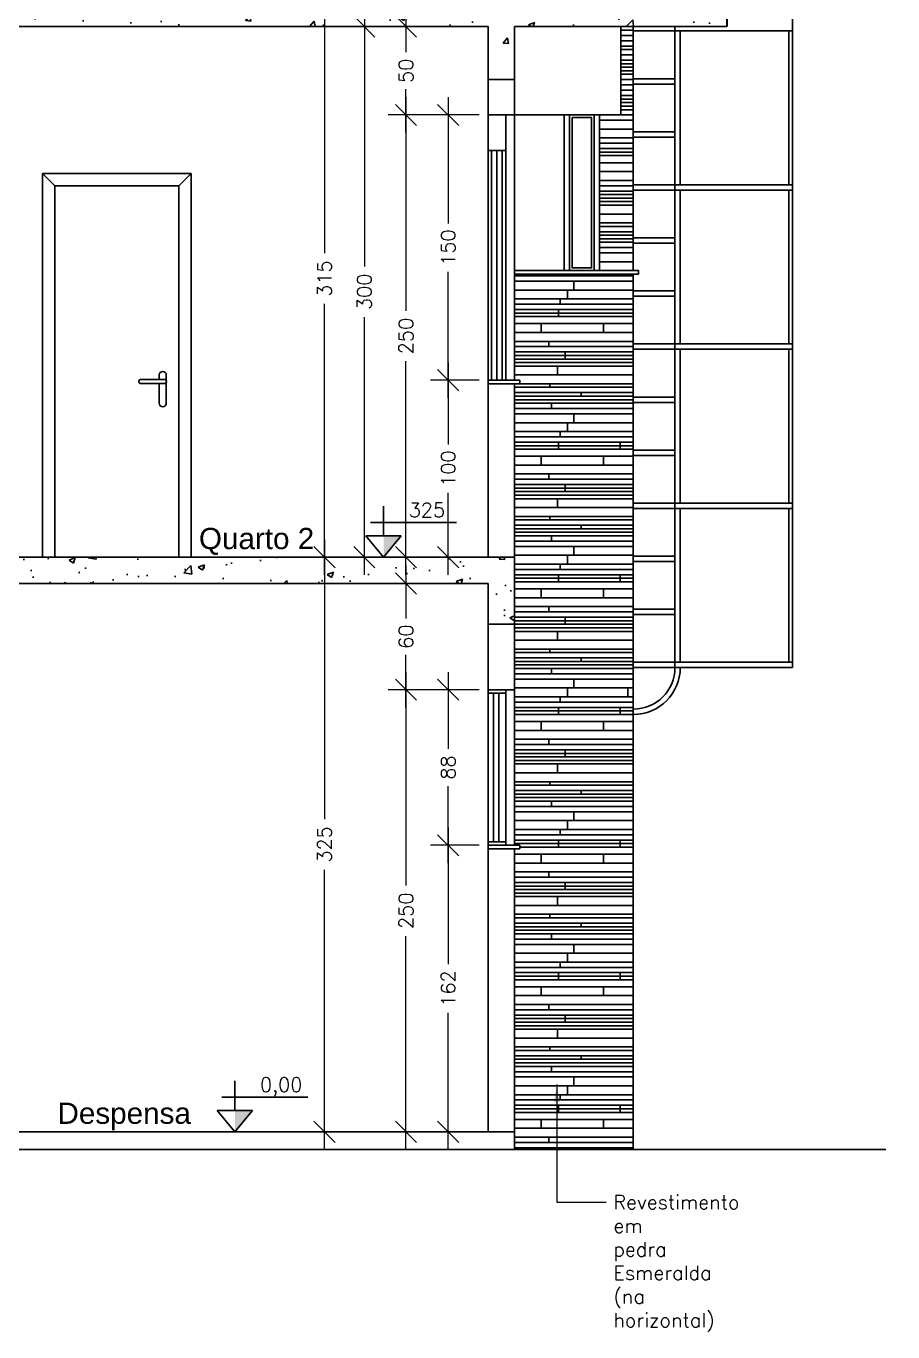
# Model space of a CAD drawing. Header units: millimetres. Extents: x -4228 to 27092, y -6721 to 984.
# Drawn here: x 6521 to 7011, y -5374 to -4635 of the extents above; entities that cross this region are included whole.
import ezdxf
from ezdxf.enums import TextEntityAlignment as Align

# ---------------------------------------------------------------- set-up
doc = ezdxf.new("R2010")
doc.units = ezdxf.units.MM
doc.header["$LTSCALE"] = 50
doc.layers.get('0').update_dxf_attribs({"lineweight": 0})
for name, color, linetype in [('cobertura', 2, 'Continuous'), ('cota', 1, 'Continuous'), ('esquadrias', 3, 'Continuous'), ('HACHURA', 2, 'Continuous'), ('PAREDES', 6, 'Continuous'), ('PAREDES3', 2, 'Continuous'), ('pedras', 2, 'Continuous'), ('peitoril', 7, 'Continuous'), ('PENA01', 3, 'Continuous'), ('PENA02', 2, 'Continuous'), ('PENA_01', 3, 'Continuous'), ('piso', 2, 'Continuous'), ('TEXTO', 7, 'Continuous')]:
    doc.layers.add(name, color=color, linetype=linetype)
doc.styles.add('ARIAL', font='arial.ttf')
doc.styles.add('COTA', font='simplex.shx')
doc.styles.add('ROMANS', font='romans.shx')
doc.dimstyles.new('1_50', dxfattribs={"dimscale": 0, "dimtxt": 8, "dimasz": 12, "dimexe": 10, "dimexo": 5, "dimgap": 4, "dimtad": 0, "dimdec": 0, "dimzin": 1, "dimdsep": 46, "dimtxsty": 'ROMANS', "dimblk": 'OBLIQUE', "dimcen": 10, "dimdle": 10, "dimclrd": 1, "dimclre": 1, "dimclrt": 7, "dimaunit": 1, "dimadec": 0, "dimazin": 0, "dimtm": 1e-09, "dimtfac": 1, "dimtdec": 0, "dimtmove": 2, "dimatfit": 3, "dimldrblk": 'OBLIQUE', "dimfxl": 1, "dimtolj": 1, "dimtzin": 0, "dimarcsym": 0})
doc.dimstyles.new('LEADER_50', dxfattribs={"dimscale": 0, "dimtxt": 8, "dimasz": 10, "dimexe": 10, "dimexo": 5, "dimgap": 4, "dimtad": 0, "dimdec": 0, "dimzin": 1, "dimdsep": 46, "dimtxsty": 'ROMANS', "dimcen": 10, "dimdle": 10, "dimclrd": 9, "dimclre": 9, "dimclrt": 7, "dimaunit": 1, "dimadec": 0, "dimazin": 0, "dimtm": 1e-09, "dimtfac": 1, "dimtdec": 0, "dimtmove": 2, "dimatfit": 3, "dimfxl": 1, "dimtolj": 1, "dimtzin": 0, "dimarcsym": 0})

# ---------------------------------------------------------------- blocks, each defined once
blk = doc.blocks.new('_OBLIQUE')
at = {"color": 0, "linetype": 'ByBlock'}
blk.add_line((-0.5, -0.5), (0.5, 0.5), dxfattribs=at)
blk = doc.blocks.new('*D94')
at = {"layer": 'cota', "color": 1, "linetype": 'Continuous', "lineweight": -2}
for p, q in [((6759.84, -5088.71), (6759.84, -5165.99)), ((6777.44, -5098.71), (6749.84, -5098.71)), ((6759.84, -5270.71), (6759.84, -5193.42)), ((6777.44, -5260.71), (6749.84, -5260.71))]:
    blk.add_line(p, q, dxfattribs=at)
at = {"layer": 'Defpoints', "color": 0, "linetype": 'Continuous', "lineweight": 30}
for p in [(6782.44, -5098.71), (6759.84, -5260.71), (6782.44, -5260.71)]:
    blk.add_point(p, dxfattribs=at)
at = {"layer": 'cota', "color": 1, "linetype": 'Continuous', "lineweight": -2, "xscale": 12, "yscale": 12, "zscale": 12}
for p, rotation in [((6759.84, -5098.71), 90), ((6759.84, -5260.71), 270)]:
    blk.add_blockref('_OBLIQUE', p, dxfattribs=dict(at, rotation=rotation))
at = {"layer": 'cota', "color": 7, "linetype": 'Continuous', "lineweight": 30, "insert": (6759.84, -5179.71), "char_height": 8, "attachment_point": 5, "rotation": 90, "style": 'ROMANS'}
blk.add_mtext('\\A1;162', dxfattribs=at)
blk = doc.blocks.new('*D95')
at = {"layer": 'cota', "color": 1, "linetype": 'Continuous', "lineweight": -2}
for p, q in [((6759.84, -5000.71), (6759.84, -5044.23)), ((6777.44, -5010.71), (6749.84, -5010.71)), ((6759.84, -5108.71), (6759.84, -5065.18)), ((6777.44, -5098.71), (6749.84, -5098.71))]:
    blk.add_line(p, q, dxfattribs=at)
at = {"layer": 'Defpoints', "color": 0, "linetype": 'Continuous', "lineweight": 30}
for p in [(6782.44, -5010.71), (6759.84, -5098.71), (6782.44, -5098.71)]:
    blk.add_point(p, dxfattribs=at)
at = {"layer": 'cota', "color": 1, "linetype": 'Continuous', "lineweight": -2, "xscale": 12, "yscale": 12, "zscale": 12}
for p, rotation in [((6759.84, -5010.71), 90), ((6759.84, -5098.71), 270)]:
    blk.add_blockref('_OBLIQUE', p, dxfattribs=dict(at, rotation=rotation))
at = {"layer": 'cota', "color": 7, "linetype": 'Continuous', "lineweight": 30, "insert": (6759.84, -5054.71), "char_height": 8, "attachment_point": 5, "rotation": 90, "style": 'ROMANS'}
blk.add_mtext('\\A1;88', dxfattribs=at)
blk = doc.blocks.new('*D96')
at = {"layer": 'cota', "color": 1, "linetype": 'Continuous', "lineweight": -2}
for p, q in [((6735.98, -5000.71), (6735.98, -5121.42)), ((6772.44, -5010.71), (6725.98, -5010.71)), ((6735.98, -5270.71), (6735.98, -5149.99)), ((6772.44, -5260.71), (6725.98, -5260.71))]:
    blk.add_line(p, q, dxfattribs=at)
at = {"layer": 'Defpoints', "color": 0, "linetype": 'Continuous', "lineweight": 30}
for p in [(6777.44, -5010.71), (6735.98, -5260.71), (6777.44, -5260.71)]:
    blk.add_point(p, dxfattribs=at)
at = {"layer": 'cota', "color": 1, "linetype": 'Continuous', "lineweight": -2, "xscale": 12, "yscale": 12, "zscale": 12}
for p, rotation in [((6735.98, -5010.71), 90), ((6735.98, -5260.71), 270)]:
    blk.add_blockref('_OBLIQUE', p, dxfattribs=dict(at, rotation=rotation))
at = {"layer": 'cota', "color": 7, "linetype": 'Continuous', "lineweight": 30, "insert": (6735.98, -5135.71), "char_height": 8, "attachment_point": 5, "rotation": 90, "style": 'ROMANS'}
blk.add_mtext('\\A1;250', dxfattribs=at)
blk = doc.blocks.new('*D97')
at = {"layer": 'cota', "color": 1, "linetype": 'Continuous', "lineweight": -2}
for p, q in [((6735.98, -4940.71), (6735.98, -4970.42)), ((6750.68, -4950.71), (6725.98, -4950.71)), ((6735.98, -5020.71), (6735.98, -4990.99)), ((6772.44, -5010.71), (6725.98, -5010.71))]:
    blk.add_line(p, q, dxfattribs=at)
at = {"layer": 'Defpoints', "color": 0, "linetype": 'Continuous', "lineweight": 30}
for p in [(6735.98, -4950.71), (6755.68, -4950.71), (6777.44, -5010.71)]:
    blk.add_point(p, dxfattribs=at)
at = {"layer": 'cota', "color": 1, "linetype": 'Continuous', "lineweight": -2, "xscale": 12, "yscale": 12, "zscale": 12}
for p, rotation in [((6735.98, -4950.71), 90), ((6735.98, -5010.71), 270)]:
    blk.add_blockref('_OBLIQUE', p, dxfattribs=dict(at, rotation=rotation))
at = {"layer": 'cota', "color": 7, "linetype": 'Continuous', "lineweight": 30, "insert": (6735.98, -4980.71), "char_height": 8, "attachment_point": 5, "rotation": 90, "style": 'ROMANS'}
blk.add_mtext('\\A1;60', dxfattribs=at)
blk = doc.blocks.new('*D98')
at = {"layer": 'cota', "color": 1, "linetype": 'Continuous', "lineweight": -2}
for p, q in [((6689.89, -4925.71), (6689.89, -5083.92)), ((6728.1, -4935.71), (6679.89, -4935.71)), ((6689.89, -5270.71), (6689.89, -5112.49)), ((6724.23, -5260.71), (6679.89, -5260.71))]:
    blk.add_line(p, q, dxfattribs=at)
at = {"layer": 'Defpoints', "color": 0, "linetype": 'Continuous', "lineweight": 30}
for p in [(6733.1, -4935.71), (6689.89, -5260.71), (6729.23, -5260.71)]:
    blk.add_point(p, dxfattribs=at)
at = {"layer": 'cota', "color": 1, "linetype": 'Continuous', "lineweight": -2, "xscale": 12, "yscale": 12, "zscale": 12}
for p, rotation in [((6689.89, -4935.71), 90), ((6689.89, -5260.71), 270)]:
    blk.add_blockref('_OBLIQUE', p, dxfattribs=dict(at, rotation=rotation))
at = {"layer": 'cota', "color": 7, "linetype": 'Continuous', "lineweight": 30, "insert": (6689.89, -5098.21), "char_height": 8, "attachment_point": 5, "rotation": 90, "style": 'ROMANS'}
blk.add_mtext('\\A1;325', dxfattribs=at)
blk = doc.blocks.new('*D99')
at = {"layer": 'cota', "color": 1, "linetype": 'Continuous', "lineweight": -2}
for p, q in [((6759.84, -4825.71), (6759.84, -4871.99)), ((6777.44, -4835.71), (6749.84, -4835.71)), ((6759.84, -4945.71), (6759.84, -4899.42)), ((6777.44, -4935.71), (6749.84, -4935.71))]:
    blk.add_line(p, q, dxfattribs=at)
at = {"layer": 'Defpoints', "color": 0, "linetype": 'Continuous', "lineweight": 30}
for p in [(6782.44, -4835.71), (6759.84, -4935.71), (6782.44, -4935.71)]:
    blk.add_point(p, dxfattribs=at)
at = {"layer": 'cota', "color": 1, "linetype": 'Continuous', "lineweight": -2, "xscale": 12, "yscale": 12, "zscale": 12}
for p, rotation in [((6759.84, -4835.71), 90), ((6759.84, -4935.71), 270)]:
    blk.add_blockref('_OBLIQUE', p, dxfattribs=dict(at, rotation=rotation))
at = {"layer": 'cota', "color": 7, "linetype": 'Continuous', "lineweight": 30, "insert": (6759.84, -4885.71), "char_height": 8, "attachment_point": 5, "rotation": 90, "style": 'ROMANS'}
blk.add_mtext('\\A1;100', dxfattribs=at)
blk = doc.blocks.new('*D100')
at = {"layer": 'cota', "color": 1, "linetype": 'Continuous', "lineweight": -2}
for p, q in [((6735.98, -4675.71), (6735.98, -4796.42)), ((6777.44, -4685.71), (6725.98, -4685.71)), ((6735.98, -4945.71), (6735.98, -4824.99)), ((6777.44, -4935.71), (6725.98, -4935.71))]:
    blk.add_line(p, q, dxfattribs=at)
at = {"layer": 'Defpoints', "color": 0, "linetype": 'Continuous', "lineweight": 30}
for p in [(6735.98, -4685.71), (6782.44, -4685.71), (6782.44, -4935.71)]:
    blk.add_point(p, dxfattribs=at)
at = {"layer": 'cota', "color": 1, "linetype": 'Continuous', "lineweight": -2, "xscale": 12, "yscale": 12, "zscale": 12}
for p, rotation in [((6735.98, -4685.71), 90), ((6735.98, -4935.71), 270)]:
    blk.add_blockref('_OBLIQUE', p, dxfattribs=dict(at, rotation=rotation))
at = {"layer": 'cota', "color": 7, "linetype": 'Continuous', "lineweight": 30, "insert": (6735.98, -4810.71), "char_height": 8, "attachment_point": 5, "rotation": 90, "style": 'ROMANS'}
blk.add_mtext('\\A1;250', dxfattribs=at)
blk = doc.blocks.new('*D101')
at = {"layer": 'cota', "color": 1, "linetype": 'Continuous', "lineweight": -2}
for p, q in [((6759.84, -4675.71), (6759.84, -4746.99)), ((6777.44, -4685.71), (6749.84, -4685.71)), ((6759.84, -4845.71), (6759.84, -4774.42)), ((6777.44, -4835.71), (6749.84, -4835.71))]:
    blk.add_line(p, q, dxfattribs=at)
at = {"layer": 'Defpoints', "color": 0, "linetype": 'Continuous', "lineweight": 30}
for p in [(6759.84, -4685.71), (6782.44, -4685.71), (6782.44, -4835.71)]:
    blk.add_point(p, dxfattribs=at)
at = {"layer": 'cota', "color": 1, "linetype": 'Continuous', "lineweight": -2, "xscale": 12, "yscale": 12, "zscale": 12}
for p, rotation in [((6759.84, -4685.71), 90), ((6759.84, -4835.71), 270)]:
    blk.add_blockref('_OBLIQUE', p, dxfattribs=dict(at, rotation=rotation))
at = {"layer": 'cota', "color": 7, "linetype": 'Continuous', "lineweight": 30, "insert": (6759.84, -4760.71), "char_height": 8, "attachment_point": 5, "rotation": 90, "style": 'ROMANS'}
blk.add_mtext('\\A1;150', dxfattribs=at)
blk = doc.blocks.new('*D102')
at = {"layer": 'cota', "color": 1, "linetype": 'Continuous', "lineweight": -2}
for p, q in [((6735.98, -4625.71), (6735.98, -4650.23)), ((6744.41, -4635.71), (6725.98, -4635.71)), ((6735.98, -4695.71), (6735.98, -4671.18)), ((6771.86, -4685.71), (6725.98, -4685.71))]:
    blk.add_line(p, q, dxfattribs=at)
at = {"layer": 'Defpoints', "color": 0, "linetype": 'Continuous', "lineweight": 30}
for p in [(6735.98, -4635.71), (6749.41, -4635.71), (6776.86, -4685.71)]:
    blk.add_point(p, dxfattribs=at)
at = {"layer": 'cota', "color": 1, "linetype": 'Continuous', "lineweight": -2, "xscale": 12, "yscale": 12, "zscale": 12}
for p, rotation in [((6735.98, -4635.71), 90), ((6735.98, -4685.71), 270)]:
    blk.add_blockref('_OBLIQUE', p, dxfattribs=dict(at, rotation=rotation))
at = {"layer": 'cota', "color": 7, "linetype": 'Continuous', "lineweight": 30, "insert": (6735.98, -4660.71), "char_height": 8, "attachment_point": 5, "rotation": 90, "style": 'ROMANS'}
blk.add_mtext('\\A1;50', dxfattribs=at)
blk = doc.blocks.new('*D103')
at = {"layer": 'cota', "color": 1, "linetype": 'Continuous', "lineweight": -2}
for p, q in [((6712.46, -4625.71), (6712.46, -4771.42)), ((6739.41, -4635.71), (6702.46, -4635.71)), ((6712.46, -4945.71), (6712.46, -4799.99)), ((6744.84, -4935.71), (6702.46, -4935.71))]:
    blk.add_line(p, q, dxfattribs=at)
at = {"layer": 'Defpoints', "color": 0, "linetype": 'Continuous', "lineweight": 30}
for p in [(6744.41, -4635.71), (6712.46, -4935.71), (6749.84, -4935.71)]:
    blk.add_point(p, dxfattribs=at)
at = {"layer": 'cota', "color": 1, "linetype": 'Continuous', "lineweight": -2, "xscale": 12, "yscale": 12, "zscale": 12}
for p, rotation in [((6712.46, -4635.71), 90), ((6712.46, -4935.71), 270)]:
    blk.add_blockref('_OBLIQUE', p, dxfattribs=dict(at, rotation=rotation))
at = {"layer": 'cota', "color": 7, "linetype": 'Continuous', "lineweight": 30, "insert": (6712.46, -4785.71), "char_height": 8, "attachment_point": 5, "rotation": 90, "style": 'ROMANS'}
blk.add_mtext('\\A1;300', dxfattribs=at)
blk = doc.blocks.new('*D104')
at = {"layer": 'cota', "color": 1, "linetype": 'Continuous', "lineweight": -2}
for p, q in [((6689.89, -4610.71), (6689.89, -4763.92)), ((6719.05, -4620.71), (6679.89, -4620.71)), ((6689.89, -4945.71), (6689.89, -4792.49)), ((6739.84, -4935.71), (6679.89, -4935.71))]:
    blk.add_line(p, q, dxfattribs=at)
at = {"layer": 'Defpoints', "color": 0, "linetype": 'Continuous', "lineweight": 30}
for p in [(6689.89, -4620.71), (6724.05, -4620.71), (6744.84, -4935.71)]:
    blk.add_point(p, dxfattribs=at)
at = {"layer": 'cota', "color": 1, "linetype": 'Continuous', "lineweight": -2, "xscale": 12, "yscale": 12, "zscale": 12}
for p, rotation in [((6689.89, -4620.71), 90), ((6689.89, -4935.71), 270)]:
    blk.add_blockref('_OBLIQUE', p, dxfattribs=dict(at, rotation=rotation))
at = {"layer": 'cota', "color": 7, "linetype": 'Continuous', "lineweight": 30, "insert": (6689.89, -4778.21), "char_height": 8, "attachment_point": 5, "rotation": 90, "style": 'ROMANS'}
blk.add_mtext('\\A1;315', dxfattribs=at)
blk = doc.blocks.new('MAÇANETA')
at = {"layer": 'PENA01', "linetype": 'Continuous', "lineweight": 30}
for p, q in [((-4.49, 194.51), (-4.49, -15.49)), ((-13.49, 69.51), (-13.49, 69.51))]:
    blk.add_line(p, q, dxfattribs=at)
at = {"layer": 'PENA01', "linetype": 'Continuous', "lineweight": 30, "flags": 128}
for points in [[(-15.49, 85.01), (-15.49, 87.51, -0.414214), (-13.49, 89.51, -0.414214), (-11.49, 87.51), (-11.49, 71.51)], [(-15.49, 71.51), (-15.49, 82.67, -0.414214)]]:
    blk.add_lwpolyline(points, format="xyb", dxfattribs=at)
at = {"layer": 'PENA01', "linetype": 'Continuous', "lineweight": 30}
for start, end in [(180, 270), (270, 0)]:
    blk.add_arc((-13.49, 71.51), 2, start, end, dxfattribs=at)
at = {"layer": 'PENA02', "linetype": 'Continuous', "lineweight": 30, "flags": 128}
blk.add_lwpolyline([(-11.44, 84.01), (-11.44, 83.67, -0.414214), (-12.44, 82.67), (-26.01, 82.67, -0.414214), (-27.01, 83.67), (-27.01, 84.01, -0.414214), (-26.01, 85.01), (-12.44, 85.01, -0.414214)], format="xyb", close=True, dxfattribs=at)
blk = doc.blocks.new('Maçaneta_01')
at = {"layer": 'cobertura', "linetype": 'Continuous', "lineweight": 30, "xscale": -1}
blk.add_blockref('MAÇANETA', (-17199.69, -15067.91), dxfattribs=at)

msp = doc.modelspace()

# ---------------------------------------------------------------- hatches: boundary and pattern name
at = {"layer": 'HACHURA', "linetype": 'Continuous', "lineweight": 30}
h = msp.add_hatch(dxfattribs=at)
h.set_pattern_fill('AR-CONC', color=256, scale=0.2, style=0)
h.set_pattern_definition([(50, (5738.18, -492.775), (36.43693, -3.18782), [3.81, -41.91]), (355, (5738.18, -492.775), (-7.04857, 38.21133), [3.048, -33.528]), (100.451, (5741.217, -493.04), (29.3885, 35.02334), [3.238, -35.618]), (46.1842, (5738.18, -482.615), (54.2158, -8.40847), [5.715, -62.865]), (96.6356, (5742.7, -483.316), (47.48085, 49.4851), [4.857, -53.427]), (351.184, (5738.18, -482.615), (47.4809, 49.485), [4.572, -50.292]), (21, (5743.26, -485.155), (30.32298, -20.4531), [3.81, -41.91]), (326, (5743.26, -485.155), (12.3604, 36.8376), [3.048, -33.528]), (71.4514, (5745.787, -486.86), (42.6833, 16.38457), [3.238, -35.618]), (37.5, (5738.18, -492.775), (0.61772, 16.911008), [0, -33.1216, 0, -34.036, 0, -33.655]), (7.5, (5738.18, -492.775), (13.36393, 20.036115), [0, -19.4056, 0, -32.3596, 0, -12.827]), (327.5, (5726.852, -492.775), (27.11812, -1.14575), [0, -12.7, 0, -39.624, 0, -52.578]), (317.5, (5721.772, -492.775), (29.62584, 5.0853), [0, -16.51, 0, -26.3144, 0, -37.338])])
h.paths.add_polyline_path([(6917.44, -4635.71), (6917.44, -4615.71), (6902.44, -4615.71), (6902.44, -4620.71), (6297.44, -4620.71), (6082.44, -4620.71), (6082.44, -4665.71), (6097.44, -4665.71), (6097.44, -4635.71), (6782.44, -4635.71), (6782.44, -4665.71), (6797.44, -4665.71), (6797.44, -4635.71)])
h = msp.add_hatch(dxfattribs=at)
h.set_pattern_fill('AR-CONC', color=256, scale=0.2, style=0)
h.set_pattern_definition([(50, (6833.308, -5955.808), (36.4369, -3.1878), [3.81, -41.91]), (355, (6833.31, -5955.808), (-7.0486, 38.2113), [3.048, -33.528]), (100.451, (6836.345, -5956.074), (29.3885, 35.0233), [3.238, -35.618]), (46.184, (6833.31, -5945.65), (54.2158, -8.4085), [5.715, -62.865]), (96.6356, (6837.826, -5946.35), (47.4808, 49.4851), [4.857, -53.427]), (351.184, (6833.31, -5945.65), (47.481, 49.485), [4.572, -50.292]), (21, (6838.388, -5948.188), (30.323, -20.4531), [3.81, -41.91]), (326, (6838.39, -5948.188), (12.3604, 36.8376), [3.048, -33.528]), (71.4514, (6840.915, -5949.892), (42.6833, 16.3846), [3.238, -35.618]), (37.5, (6833.308, -5955.808), (0.61772, 16.91101), [0, -33.1216, 0, -34.036, 0, -33.655]), (7.5, (6833.308, -5955.808), (13.36393, 20.03611), [0, -19.4056, 0, -32.3596, 0, -12.827]), (327.5, (6821.98, -5955.808), (27.11812, -1.14575), [0, -12.7, 0, -39.624, 0, -52.578]), (317.5, (6816.9, -5955.808), (29.62584, 5.0853), [0, -16.51, 0, -26.3144, 0, -37.338])])
h.paths.add_polyline_path([(6797.44, -4973.71), (6797.44, -4935.71), (6082.44, -4935.71), (6082.44, -4980.71), (6097.44, -4980.71), (6097.44, -4973.71), (6097.44, -4950.71), (6437.44, -4950.71), (6437.44, -4970.71), (6452.44, -4970.71), (6452.44, -4950.71), (6782.44, -4950.71), (6782.44, -4973.71)])

# ---------------------------------------------------------------- linework, layer by layer
at = {"layer": 'esquadrias', "linetype": 'Continuous', "lineweight": 30}
for p, q in [((6797.44, -4685.71), (6797.44, -4835.71)), ((6825.44, -4773.71), (6825.44, -4685.71)), ((6828.44, -4773.71), (6828.44, -4685.71)), ((6842.44, -4685.71), (6842.44, -4773.71)), ((6845.44, -4685.71), (6845.44, -4773.71)), ((6782.44, -4705.71), (6782.44, -4835.71)), ((6784.44, -4705.71), (6784.44, -4835.71)), ((6792.44, -4705.71), (6792.44, -4835.71)), ((6530.44, -4718.71), (6530.44, -4935.71)), ((6530.44, -4718.71), (6614.44, -4718.71)), ((6537.44, -4725.71), (6530.44, -4718.71)), ((6607.44, -4725.71), (6614.44, -4718.71)), ((6614.44, -4718.71), (6614.44, -4935.71)), ((6530.44, -4935.71), (6530.44, -4725.71)), ((6537.44, -4725.71), (6607.44, -4725.71)), ((6537.44, -4935.71), (6537.44, -4725.71)), ((6537.44, -4725.71), (6537.44, -4935.71)), ((6537.44, -4935.71), (6537.44, -4725.71)), ((6537.44, -4725.71), (6537.44, -4935.71)), ((6607.44, -4935.71), (6607.44, -4725.71)), ((6607.44, -4725.71), (6607.44, -4935.71)), ((6607.44, -4935.71), (6607.44, -4725.71)), ((6607.44, -4725.71), (6607.44, -4935.71)), ((6614.44, -4935.71), (6614.44, -4725.71)), ((6782.44, -5012.71), (6782.44, -5096.71)), ((6792.44, -5012.71), (6792.44, -5096.71))]:
    msp.add_line(p, q, dxfattribs=at)
at = {"layer": 'esquadrias', "color": 2, "linetype": 'Continuous', "lineweight": 30}
for p, q in [((6787.44, -4705.71), (6787.44, -4835.71)), ((6790.44, -4705.71), (6790.44, -4835.71)), ((6785.44, -5012.71), (6785.44, -5096.71)), ((6788.44, -5012.71), (6788.44, -5096.71))]:
    msp.add_line(p, q, dxfattribs=at)
for points in [[(6792.44, -4705.71), (6782.44, -4705.71), (6782.44, -4685.71), (6792.44, -4685.71)], [(6792.44, -5010.71), (6782.44, -5010.71), (6782.44, -5012.71), (6792.44, -5012.71)], [(6792.44, -5096.71), (6782.44, -5096.71), (6782.44, -5098.71), (6792.44, -5098.71)]]:
    msp.add_lwpolyline(points, close=True, dxfattribs=at)
at = {"layer": 'esquadrias', "linetype": 'Continuous', "lineweight": 30}
msp.add_lwpolyline([(6829.94, -4687.21), (6840.94, -4687.21), (6840.94, -4772.21), (6829.94, -4772.21)], close=True, dxfattribs=at)
at = {"layer": 'PAREDES', "linetype": 'Continuous', "lineweight": 30}
for p, q in [((6917.44, -4635.71), (6917.44, -4615.71)), ((6097.44, -4635.71), (6782.44, -4635.71)), ((6782.44, -4685.71), (6782.44, -4635.71)), ((6797.44, -4635.71), (6917.44, -4635.71)), ((6797.44, -4635.71), (6797.44, -4685.71)), ((6782.44, -4665.71), (6797.44, -4665.71)), ((6782.44, -4685.71), (6797.44, -4685.71)), ((6782.44, -4837.71), (6782.44, -4935.71)), ((6782.44, -4837.71), (6797.44, -4837.71)), ((6797.44, -4837.71), (6797.44, -5010.71)), ((6082.44, -4935.71), (6797.44, -4935.71)), ((6452.44, -4950.71), (6782.44, -4950.71)), ((6782.44, -4950.71), (6782.44, -5010.71)), ((6782.44, -4973.71), (6797.44, -4973.71)), ((6782.44, -5010.71), (6797.44, -5010.71)), ((6782.44, -5100.71), (6782.44, -5260.71)), ((6782.44, -5100.71), (6797.44, -5100.71)), ((6797.44, -5100.71), (6797.44, -5260.71))]:
    msp.add_line(p, q, dxfattribs=at)
at = {"layer": 'PAREDES3', "color": 3, "linetype": 'Continuous', "lineweight": 30}
for p, q in [((6917.65, -4635.71), (6917.65, -4615.71)), ((6917.65, -4635.71), (6917.65, -4617.71)), ((6864.44, -4773.71), (6864.44, -4635.71)), ((6797.44, -5010.71), (6797.44, -5098.71))]:
    msp.add_line(p, q, dxfattribs=at)
at = {"layer": 'PAREDES3', "linetype": 'Continuous', "lineweight": 30}
for p, q in [((6857.44, -4685.71), (6857.44, -4635.71)), ((6797.44, -4685.71), (6857.44, -4685.71)), ((6797.44, -4775.71), (6864.44, -4775.71)), ((6864.44, -5270.71), (6864.44, -4775.71))]:
    msp.add_line(p, q, dxfattribs=at)
at = {"layer": 'pedras', "color": 53, "linetype": 'Continuous', "lineweight": 30}
for p, q in [((6857.44, -4637.71), (6864.4, -4637.71)), ((6857.44, -4640.71), (6864.4, -4640.71)), ((6857.44, -4643.71), (6864.4, -4643.71)), ((6857.44, -4646.71), (6864.4, -4646.71)), ((6857.44, -4648.71), (6864.4, -4648.71)), ((6857.44, -4651.71), (6864.4, -4651.71)), ((6857.44, -4654.71), (6864.4, -4654.71)), ((6857.44, -4656.71), (6864.4, -4656.71)), ((6857.44, -4658.71), (6864.4, -4658.71)), ((6857.44, -4660.71), (6864.4, -4660.71)), ((6857.44, -4662.71), (6864.4, -4662.71)), ((6857.44, -4665.71), (6864.4, -4665.71)), ((6857.44, -4668.71), (6864.4, -4668.71)), ((6857.44, -4671.71), (6864.4, -4671.71)), ((6857.44, -4674.71), (6864.4, -4674.71)), ((6857.44, -4676.71), (6864.4, -4676.71)), ((6857.44, -4678.71), (6864.4, -4678.71)), ((6857.44, -4680.71), (6864.4, -4680.71)), ((6845.44, -4688.71), (6864.4, -4688.71)), ((6857.44, -4682.71), (6864.4, -4682.71)), ((6857.44, -4685.71), (6864.4, -4685.71)), ((6845.44, -4693.71), (6864.4, -4693.71)), ((6845.44, -4698.71), (6864.4, -4698.71)), ((6845.44, -4701.71), (6864.4, -4701.71)), ((6845.44, -4704.71), (6864.4, -4704.71)), ((6845.44, -4706.71), (6864.4, -4706.71)), ((6845.44, -4708.71), (6864.4, -4708.71)), ((6845.44, -4712.71), (6864.4, -4712.71)), ((6845.44, -4717.71), (6864.4, -4717.71)), ((6845.44, -4722.71), (6864.4, -4722.71)), ((6845.44, -4725.71), (6864.4, -4725.71)), ((6845.44, -4728.71), (6864.4, -4728.71)), ((6845.44, -4730.71), (6864.4, -4730.71)), ((6845.44, -4732.71), (6864.4, -4732.71)), ((6845.44, -4734.71), (6864.4, -4734.71)), ((6845.44, -4736.71), (6864.4, -4736.71)), ((6845.44, -4741.71), (6864.4, -4741.71)), ((6845.44, -4746.71), (6864.4, -4746.71)), ((6845.44, -4748.71), (6864.4, -4748.71)), ((6845.44, -4751.71), (6864.4, -4751.71)), ((6845.44, -4753.71), (6864.4, -4753.71)), ((6845.44, -4755.71), (6864.4, -4755.71)), ((6845.44, -4757.71), (6864.4, -4757.71)), ((6845.44, -4760.71), (6864.4, -4760.71)), ((6845.44, -4763.71), (6864.4, -4763.71)), ((6845.44, -4768.71), (6864.4, -4768.71))]:
    msp.add_line(p, q, dxfattribs=at)
at = {"layer": 'pedras', "color": 55, "linetype": 'Continuous', "lineweight": 30}
for p, q in [((6797.44, -4776.71), (6864.44, -4776.71)), ((6797.44, -4779.71), (6864.44, -4779.71)), ((6797.44, -4784.71), (6864.44, -4784.71)), ((6827.38, -4789.71), (6827.38, -4784.71)), ((6831, -4784.71), (6831, -4779.71)), ((6797.44, -4789.71), (6864.44, -4789.71)), ((6823.24, -4792.71), (6823.24, -4789.71)), ((6797.44, -4792.71), (6864.44, -4792.71)), ((6797.44, -4795.71), (6864.44, -4795.71)), ((6797.44, -4797.71), (6864.44, -4797.71)), ((6822.21, -4799.71), (6822.21, -4795.71)), ((6797.44, -4799.71), (6864.44, -4799.71)), ((6797.44, -4803.71), (6864.44, -4803.71)), ((6812.39, -4808.71), (6812.39, -4803.71)), ((6847.79, -4808.71), (6847.79, -4803.71)), ((6797.44, -4808.71), (6864.44, -4808.71)), ((6797.44, -4813.71), (6864.44, -4813.71)), ((6816.78, -4816.71), (6816.78, -4813.71)), ((6797.44, -4816.71), (6864.44, -4816.71)), ((6797.44, -4819.71), (6864.44, -4819.71)), ((6826.09, -4823.71), (6826.09, -4819.71)), ((6797.44, -4821.71), (6864.44, -4821.71)), ((6797.44, -4823.71), (6864.44, -4823.71)), ((6797.44, -4825.71), (6864.44, -4825.71)), ((6797.44, -4827.71), (6864.44, -4827.71)), ((6821.69, -4832.71), (6821.69, -4827.71)), ((6797.44, -4832.71), (6864.44, -4832.71)), ((6797.44, -4837.71), (6864.44, -4837.71)), ((6797.44, -4839.71), (6864.44, -4839.71)), ((6797.44, -4842.71), (6864.44, -4842.71)), ((6817.3, -4839.71), (6817.3, -4837.71)), ((6835.13, -4844.71), (6835.13, -4842.71)), ((6797.44, -4844.71), (6864.44, -4844.71)), ((6797.44, -4846.71), (6864.44, -4846.71)), ((6797.44, -4848.71), (6864.44, -4848.71)), ((6818.33, -4851.71), (6818.33, -4848.71)), ((6797.44, -4851.71), (6864.44, -4851.71)), ((6797.44, -4854.71), (6864.44, -4854.71)), ((6831, -4859.71), (6831, -4854.71)), ((6797.44, -4859.71), (6864.44, -4859.71)), ((6797.44, -4864.71), (6864.44, -4864.71)), ((6823.24, -4867.71), (6823.24, -4864.71)), ((6827.38, -4864.71), (6827.38, -4859.71)), ((6797.44, -4867.71), (6864.44, -4867.71)), ((6797.44, -4870.71), (6864.44, -4870.71)), ((6797.44, -4872.71), (6864.44, -4872.71)), ((6822.21, -4874.71), (6822.21, -4870.71)), ((6857.1, -4874.71), (6857.1, -4870.71)), ((6797.44, -4874.71), (6864.44, -4874.71)), ((6797.44, -4878.71), (6864.44, -4878.71)), ((6812.39, -4883.71), (6812.39, -4878.71)), ((6847.79, -4883.71), (6847.79, -4878.71)), ((6797.44, -4883.71), (6864.44, -4883.71)), ((6797.44, -4888.71), (6864.44, -4888.71)), ((6797.44, -4891.71), (6864.44, -4891.71)), ((6797.44, -4894.71), (6864.44, -4894.71)), ((6816.78, -4891.71), (6816.78, -4888.71)), ((6826.09, -4898.71), (6826.09, -4894.71)), ((6797.44, -4896.71), (6864.44, -4896.71)), ((6797.44, -4898.71), (6864.44, -4898.71)), ((6797.44, -4900.71), (6864.44, -4900.71)), ((6797.44, -4902.71), (6864.44, -4902.71)), ((6821.69, -4907.71), (6821.69, -4902.71)), ((6797.44, -4907.71), (6864.44, -4907.71)), ((6797.44, -4912.71), (6864.44, -4912.71)), ((6797.44, -4914.71), (6864.44, -4914.71)), ((6817.3, -4914.71), (6817.3, -4912.71)), ((6797.44, -4917.71), (6864.44, -4917.71)), ((6797.44, -4919.71), (6864.44, -4919.71)), ((6797.44, -4921.71), (6864.44, -4921.71)), ((6797.44, -4923.71), (6864.44, -4923.71)), ((6818.33, -4926.71), (6818.33, -4923.71)), ((6835.13, -4919.71), (6835.13, -4917.71)), ((6797.44, -4926.71), (6864.44, -4926.71)), ((6797.44, -4929.71), (6864.44, -4929.71)), ((6831, -4934.71), (6831, -4929.71)), ((6797.44, -4934.71), (6864.44, -4934.71)), ((6797.44, -4939.71), (6864.44, -4939.71)), ((6823.24, -4942.71), (6823.24, -4939.71)), ((6827.38, -4939.71), (6827.38, -4934.71)), ((6797.44, -4942.71), (6864.44, -4942.71)), ((6797.44, -4945.71), (6864.44, -4945.71)), ((6822.21, -4949.71), (6822.21, -4945.71)), ((6857.1, -4949.71), (6857.1, -4945.71)), ((6797.44, -4947.71), (6864.44, -4947.71)), ((6797.44, -4949.71), (6864.44, -4949.71)), ((6797.44, -4953.71), (6864.44, -4953.71)), ((6812.39, -4958.71), (6812.39, -4953.71)), ((6847.79, -4958.71), (6847.79, -4953.71)), ((6797.44, -4958.71), (6864.44, -4958.71)), ((6797.44, -4963.71), (6864.44, -4963.71)), ((6797.44, -4966.71), (6864.44, -4966.71)), ((6816.78, -4966.71), (6816.78, -4963.71)), ((6797.44, -4969.71), (6864.44, -4969.71)), ((6797.44, -4971.71), (6864.44, -4971.71)), ((6797.44, -4973.71), (6864.44, -4973.71)), ((6797.44, -4975.71), (6864.44, -4975.71)), ((6826.09, -4973.71), (6826.09, -4969.71)), ((6797.44, -4977.71), (6864.44, -4977.71)), ((6797.44, -4982.71), (6864.44, -4982.71)), ((6821.69, -4982.71), (6821.69, -4977.71)), ((6797.44, -4987.71), (6864.44, -4987.71)), ((6797.44, -4989.71), (6864.44, -4989.71)), ((6817.3, -4989.71), (6817.3, -4987.71)), ((6797.44, -4992.71), (6864.44, -4992.71)), ((6797.44, -4994.71), (6864.44, -4994.71)), ((6797.44, -4996.71), (6864.44, -4996.71)), ((6797.44, -4998.71), (6864.44, -4998.71)), ((6818.33, -5001.71), (6818.33, -4998.71)), ((6835.13, -4994.71), (6835.13, -4992.71)), ((6797.44, -5001.71), (6864.44, -5001.71)), ((6797.44, -5004.71), (6864.44, -5004.71)), ((6831, -5009.71), (6831, -5004.71)), ((6797.44, -5009.71), (6864.44, -5009.71)), ((6827.38, -5014.71), (6827.38, -5009.71)), ((6861.49, -5014.71), (6861.49, -5009.71)), ((6797.44, -5014.71), (6864.44, -5014.71)), ((6797.44, -5017.71), (6864.44, -5017.71)), ((6797.44, -5020.71), (6864.44, -5020.71)), ((6822.21, -5024.71), (6822.21, -5020.71)), ((6823.24, -5017.71), (6823.24, -5014.71)), ((6857.1, -5024.71), (6857.1, -5020.71)), ((6797.44, -5022.71), (6864.44, -5022.71)), ((6797.44, -5024.71), (6864.44, -5024.71)), ((6797.44, -5028.71), (6864.44, -5028.71)), ((6797.44, -5033.71), (6864.44, -5033.71)), ((6812.39, -5033.71), (6812.39, -5028.71)), ((6847.79, -5033.71), (6847.79, -5028.71)), ((6797.44, -5038.71), (6864.44, -5038.71)), ((6797.44, -5041.71), (6864.44, -5041.71)), ((6816.78, -5041.71), (6816.78, -5038.71)), ((6797.44, -5044.71), (6864.44, -5044.71)), ((6797.44, -5046.71), (6864.44, -5046.71)), ((6797.44, -5048.71), (6864.44, -5048.71)), ((6826.09, -5048.71), (6826.09, -5044.71)), ((6797.44, -5050.71), (6864.44, -5050.71)), ((6797.44, -5052.71), (6864.44, -5052.71)), ((6797.44, -5057.71), (6864.44, -5057.71)), ((6821.69, -5057.71), (6821.69, -5052.71)), ((6797.44, -5062.71), (6864.44, -5062.71)), ((6797.44, -5064.71), (6864.44, -5064.71)), ((6817.3, -5064.71), (6817.3, -5062.71)), ((6797.44, -5067.71), (6864.44, -5067.71)), ((6797.44, -5069.71), (6864.44, -5069.71)), ((6797.44, -5071.71), (6864.44, -5071.71)), ((6835.13, -5069.71), (6835.13, -5067.71)), ((6797.44, -5073.71), (6864.44, -5073.71)), ((6797.44, -5076.71), (6864.44, -5076.71)), ((6797.44, -5079.71), (6864.44, -5079.71)), ((6818.33, -5076.71), (6818.33, -5073.71)), ((6831, -5084.71), (6831, -5079.71)), ((6797.44, -5084.71), (6864.44, -5084.71)), ((6827.38, -5089.71), (6827.38, -5084.71)), ((6797.44, -5089.71), (6864.44, -5089.71)), ((6797.44, -5092.71), (6864.44, -5092.71)), ((6823.24, -5092.71), (6823.24, -5089.71)), ((6797.44, -5095.71), (6864.44, -5095.71)), ((6797.44, -5097.71), (6864.44, -5097.71)), ((6800.44, -5099.71), (6864.44, -5099.71)), ((6822.21, -5099.71), (6822.21, -5095.71)), ((6857.1, -5099.71), (6857.1, -5095.71)), ((6797.44, -5103.71), (6864.44, -5103.71)), ((6797.44, -5108.71), (6864.44, -5108.71)), ((6812.39, -5108.71), (6812.39, -5103.71)), ((6847.79, -5108.71), (6847.79, -5103.71)), ((6797.44, -5113.71), (6864.44, -5113.71)), ((6797.44, -5116.71), (6864.44, -5116.71)), ((6816.78, -5116.71), (6816.78, -5113.71)), ((6797.44, -5119.71), (6864.44, -5119.71)), ((6797.44, -5121.71), (6864.44, -5121.71)), ((6797.44, -5123.71), (6864.44, -5123.71)), ((6826.09, -5123.71), (6826.09, -5119.71)), ((6797.44, -5125.71), (6864.44, -5125.71)), ((6797.44, -5127.71), (6864.44, -5127.71)), ((6821.69, -5132.71), (6821.69, -5127.71)), ((6797.44, -5132.71), (6864.44, -5132.71)), ((6797.44, -5137.71), (6864.44, -5137.71)), ((6817.3, -5139.71), (6817.3, -5137.71)), ((6797.44, -5139.71), (6864.44, -5139.71)), ((6797.44, -5142.71), (6864.44, -5142.71)), ((6797.44, -5144.71), (6864.44, -5144.71)), ((6835.13, -5144.71), (6835.13, -5142.71)), ((6797.44, -5146.71), (6864.44, -5146.71)), ((6797.44, -5148.71), (6864.44, -5148.71)), ((6797.44, -5151.71), (6864.44, -5151.71)), ((6818.33, -5151.71), (6818.33, -5148.71)), ((6797.44, -5154.71), (6864.44, -5154.71)), ((6797.44, -5159.71), (6864.44, -5159.71)), ((6827.38, -5164.71), (6827.38, -5159.71)), ((6831, -5159.71), (6831, -5154.71)), ((6797.44, -5164.71), (6864.44, -5164.71)), ((6797.44, -5167.71), (6864.44, -5167.71)), ((6823.24, -5167.71), (6823.24, -5164.71)), ((6797.44, -5170.71), (6864.44, -5170.71)), ((6797.44, -5172.71), (6864.44, -5172.71)), ((6797.44, -5174.71), (6864.44, -5174.71)), ((6822.21, -5174.71), (6822.21, -5170.71)), ((6857.1, -5174.71), (6857.1, -5170.71)), ((6797.44, -5178.71), (6864.44, -5178.71)), ((6812.39, -5183.71), (6812.39, -5178.71)), ((6847.79, -5183.71), (6847.79, -5178.71)), ((6797.44, -5183.71), (6864.44, -5183.71)), ((6797.44, -5188.71), (6864.44, -5188.71)), ((6816.78, -5191.71), (6816.78, -5188.71)), ((6797.44, -5191.71), (6864.44, -5191.71)), ((6797.44, -5194.71), (6864.44, -5194.71)), ((6797.44, -5196.71), (6864.44, -5196.71)), ((6826.09, -5198.71), (6826.09, -5194.71)), ((6797.44, -5198.71), (6864.44, -5198.71)), ((6797.44, -5200.71), (6864.44, -5200.71)), ((6797.44, -5202.71), (6864.44, -5202.71)), ((6821.69, -5207.71), (6821.69, -5202.71)), ((6797.44, -5207.71), (6864.44, -5207.71)), ((6797.44, -5212.71), (6864.44, -5212.71)), ((6817.3, -5214.71), (6817.3, -5212.71)), ((6797.44, -5214.71), (6864.44, -5214.71)), ((6797.44, -5217.71), (6864.44, -5217.71)), ((6797.44, -5219.71), (6864.44, -5219.71)), ((6835.13, -5219.71), (6835.13, -5217.71)), ((6797.44, -5221.71), (6864.44, -5221.71)), ((6797.44, -5223.71), (6864.44, -5223.71)), ((6797.44, -5226.71), (6864.44, -5226.71)), ((6818.33, -5226.71), (6818.33, -5223.71)), ((6797.44, -5229.71), (6864.44, -5229.71)), ((6797.44, -5234.71), (6864.44, -5234.71)), ((6827.38, -5239.71), (6827.38, -5234.71)), ((6831, -5234.71), (6831, -5229.71)), ((6797.44, -5239.71), (6864.44, -5239.71)), ((6823.24, -5242.71), (6823.24, -5239.71)), ((6797.44, -5242.71), (6864.44, -5242.71)), ((6797.44, -5245.71), (6864.44, -5245.71)), ((6797.44, -5247.71), (6864.44, -5247.71)), ((6797.44, -5249.71), (6864.44, -5249.71)), ((6822.21, -5249.71), (6822.21, -5245.71)), ((6857.1, -5249.71), (6857.1, -5245.71)), ((6797.44, -5253.71), (6864.44, -5253.71)), ((6812.39, -5258.71), (6812.39, -5253.71)), ((6847.79, -5258.71), (6847.79, -5253.71)), ((6797.44, -5258.71), (6864.44, -5258.71)), ((6797.44, -5263.71), (6864.44, -5263.71)), ((6816.78, -5266.71), (6816.78, -5263.71)), ((6797.44, -5266.71), (6864.44, -5266.71)), ((6797.44, -5269.71), (6864.44, -5269.71)), ((6826.09, -5270.71), (6826.09, -5269.71))]:
    msp.add_line(p, q, dxfattribs=at)
at = {"layer": 'peitoril', "linetype": 'Continuous', "lineweight": 30}
for p, q in [((6797.44, -4773.71), (6867.44, -4773.71)), ((6797.44, -4773.71), (6797.44, -4775.71)), ((6864.44, -4775.71), (6867.44, -4775.71)), ((6867.44, -4775.71), (6867.44, -4773.71))]:
    msp.add_line(p, q, dxfattribs=at)
at = {"layer": 'peitoril', "color": 2, "linetype": 'Continuous', "lineweight": 30}
for p, q in [((6782.44, -4835.71), (6800.44, -4835.71)), ((6782.44, -4837.71), (6782.44, -4835.71)), ((6800.44, -4837.71), (6800.44, -4835.71)), ((6797.44, -4837.71), (6800.44, -4837.71)), ((6782.44, -5098.71), (6800.44, -5098.71)), ((6782.44, -5100.71), (6782.44, -5098.71)), ((6797.44, -5100.71), (6800.44, -5100.71)), ((6800.44, -5100.71), (6800.44, -5098.71))]:
    msp.add_line(p, q, dxfattribs=at)
at = {"layer": 'PENA01', "lineweight": 30}
for p, q in [((6723.36, -4906.95), (6723.36, -4923.71)), ((6715.92, -4916.19), (6764.64, -4916.19)), ((6713.36, -4923.71), (6733.36, -4923.71)), ((6723.36, -4935.71), (6713.36, -4923.71)), ((6723.36, -4935.71), (6733.36, -4923.71)), ((6639.25, -5231.95), (6639.25, -5248.71)), ((6631.81, -5241.19), (6680.53, -5241.19)), ((6629.25, -5248.71), (6649.25, -5248.71)), ((6639.25, -5260.71), (6629.25, -5248.71)), ((6639.25, -5260.71), (6649.25, -5248.71))]:
    msp.add_line(p, q, dxfattribs=at)
for points in [[(6723.36, -4935.71), (6723.36, -4923.71), (6723.36, -4935.71), (6733.36, -4923.71)], [(6639.25, -5260.71), (6639.25, -5248.71), (6639.25, -5260.71), (6649.25, -5248.71)]]:
    msp.add_solid(points, dxfattribs=at)
at = {"layer": 'PENA_01', "linetype": 'Continuous', "lineweight": 30}
for p, q in [((6954.61, -4185.21), (6954.61, -4998.21)), ((6888.11, -4635.71), (6888.11, -4998.21)), ((6954.61, -4638.21), (6864.61, -4638.21)), ((6891.11, -4638.21), (6891.11, -4725.21)), ((6952.61, -4638.21), (6952.61, -4725.21)), ((6888.11, -4665.21), (6864.61, -4665.21)), ((6888.11, -4668.21), (6864.61, -4668.21)), ((6888.11, -4695.21), (6864.61, -4695.21)), ((6888.11, -4698.21), (6864.61, -4698.21)), ((6954.61, -4725.21), (6864.61, -4725.21)), ((6954.61, -4728.21), (6864.61, -4728.21)), ((6891.11, -4728.21), (6891.11, -4815.21)), ((6952.61, -4728.21), (6952.61, -4815.21)), ((6888.11, -4755.21), (6864.61, -4755.21)), ((6888.11, -4758.21), (6864.61, -4758.21)), ((6888.11, -4785.21), (6864.61, -4785.21)), ((6888.11, -4788.21), (6864.61, -4788.21)), ((6954.61, -4815.21), (6864.61, -4815.21)), ((6954.61, -4818.21), (6864.61, -4818.21)), ((6891.11, -4818.21), (6891.11, -4905.21)), ((6952.61, -4818.21), (6952.61, -4905.21)), ((6888.11, -4845.21), (6864.61, -4845.21)), ((6888.11, -4848.21), (6864.61, -4848.21)), ((6888.11, -4875.21), (6864.61, -4875.21)), ((6888.11, -4878.21), (6864.61, -4878.21)), ((6954.61, -4905.21), (6864.61, -4905.21)), ((6954.61, -4908.21), (6864.61, -4908.21)), ((6891.11, -4908.21), (6891.11, -4995.21)), ((6952.61, -4908.21), (6952.61, -4995.21)), ((6888.11, -4935.21), (6864.61, -4935.21)), ((6888.11, -4938.21), (6864.61, -4938.21)), ((6888.11, -4965.21), (6864.61, -4965.21)), ((6888.11, -4968.21), (6864.61, -4968.21)), ((6954.61, -4995.21), (6864.61, -4995.21)), ((6954.61, -4998.21), (6864.61, -4998.21))]:
    msp.add_line(p, q, dxfattribs=at)
for radius in [23.5, 26.5]:
    msp.add_arc((6864.61, -4998.21), radius, 270, 0, dxfattribs=at)
at = {"layer": 'piso', "color": 6, "linetype": 'Continuous', "lineweight": 30}
for p, q in [((6097.44, -5260.71), (6797.44, -5260.71)), ((6797.44, -5260.71), (6797.44, -5270.71))]:
    msp.add_line(p, q, dxfattribs=at)
at = {"layer": 'piso', "color": 8, "linetype": 'Continuous', "lineweight": 30}
msp.add_line((5297.44, -5270.71), (7007.44, -5270.71), dxfattribs=at)

# ---------------------------------------------------------------- block references
at = {"layer": 'cota', "linetype": 'Continuous', "lineweight": 30, "xscale": -1}
msp.add_blockref('Maçaneta_01', (-10587.76, 10147.69), dxfattribs=at)

# ---------------------------------------------------------------- texts
at = {"layer": 'HACHURA', "color": 7, "linetype": 'Continuous', "lineweight": 30, "insert": (6853.27, -5296.5), "char_height": 8, "width": 0.32, "attachment_point": 1, "style": 'ROMANS'}
msp.add_mtext('Revestimento em pedra \\PEsmeralda (na horizontal)', dxfattribs=at)
at = {"layer": 'PENA02', "lineweight": 30, "style": 'COTA'}
for s, p in [('325', (6737.53, -4913.07)), ('0,00', (6653.42, -5238.07))]:
    msp.add_text(s, height=8, dxfattribs=at).set_placement(p)
at = {"layer": 'TEXTO', "linetype": 'Continuous', "lineweight": 30, "style": 'ARIAL'}
for s, p in [('Quarto 2', (6651.49, -4931.21)), ('Despensa', (6576.61, -5256.21))]:
    msp.add_text(s, height=12, dxfattribs=at).set_placement(p, align=Align.CENTER)

# ---------------------------------------------------------------- dimensions: what is measured, and where the dimension line sits
at = {"layer": 'cota', "linetype": 'Continuous', "lineweight": 30}
for base, p1, p2, picture, middle in [((6689.89, -4620.71), (6744.84, -4935.71), (6724.05, -4620.71), '*D104', (6689.89, -4778.21)), ((6712.46, -4935.71), (6744.41, -4635.71), (6749.84, -4935.71), '*D103', (6712.46, -4785.71)), ((6735.98, -4635.71), (6776.86, -4685.71), (6749.41, -4635.71), '*D102', (6735.98, -4660.71)), ((6735.98, -4685.71), (6782.44, -4935.71), (6782.44, -4685.71), '*D100', (6735.98, -4810.71)), ((6759.84, -4685.71), (6782.44, -4835.71), (6782.44, -4685.71), '*D101', (6759.84, -4760.71)), ((6759.84, -4935.71), (6782.44, -4835.71), (6782.44, -4935.71), '*D99', (6759.84, -4885.71)), ((6689.89, -5260.71), (6733.1, -4935.71), (6729.23, -5260.71), '*D98', (6689.89, -5098.21)), ((6735.98, -4950.71), (6777.44, -5010.71), (6755.68, -4950.71), '*D97', (6735.98, -4980.71)), ((6735.98, -5260.71), (6777.44, -5010.71), (6777.44, -5260.71), '*D96', (6735.98, -5135.71)), ((6759.84, -5098.71), (6782.44, -5010.71), (6782.44, -5098.71), '*D95', (6759.84, -5054.71)), ((6759.84, -5260.71), (6782.44, -5098.71), (6782.44, -5260.71), '*D94', (6759.84, -5179.71))]:
    dim = msp.add_linear_dim(base=base, p1=p1, p2=p2, angle=90, dimstyle='1_50', override={"dimscale": 1}, dxfattribs=at)
    dim.commit()
    dim.dimension.update_dxf_attribs({"geometry": picture, "text_midpoint": middle})

# ---------------------------------------------------------------- leaders
at = {"layer": 'HACHURA', "color": 3, "linetype": 'Continuous', "lineweight": 30, "annotation_type": 0, "has_hookline": 1, "hookline_direction": 0, "text_width": 158.1}
msp.add_leader([(6821.29, -5233.91), (6821.29, -5300.5), (6849.27, -5300.5)], dimstyle='LEADER_50', override={"dimscale": 1}, dxfattribs=at)

doc.saveas('drawing.dxf')
